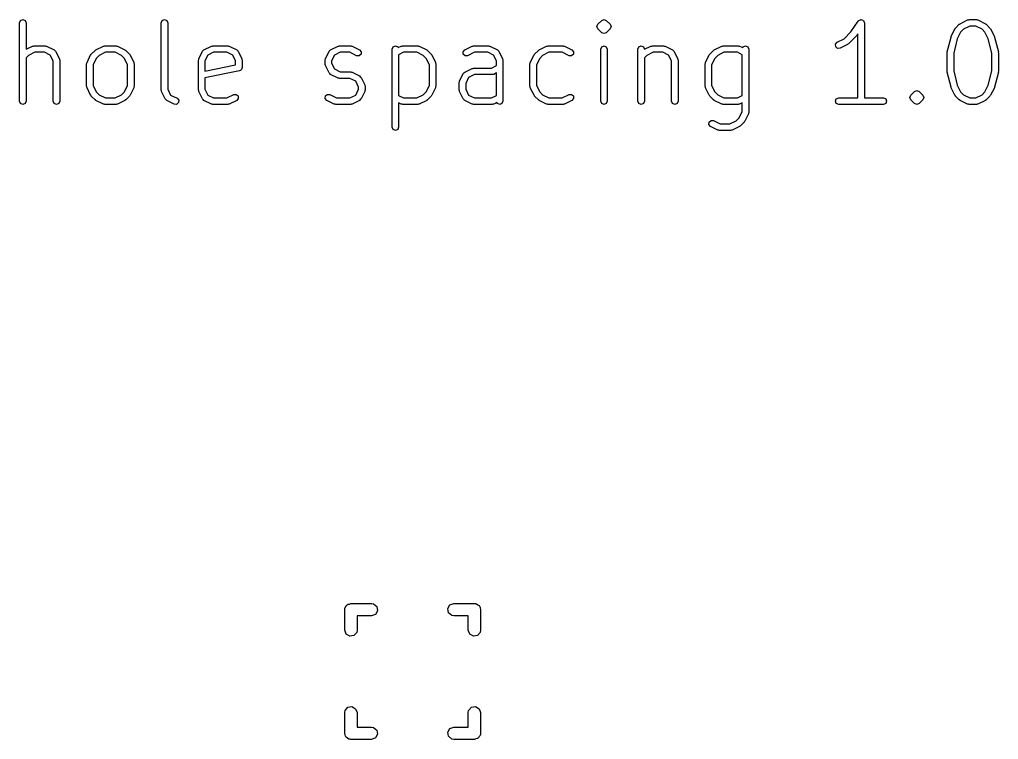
# Model space of a CAD drawing. Extents: x 114.4 to 183.2, y -118.4 to -91.7.
# Drawn here: x 114.44 to 126.52, y -117.97 to -109.09 of the extents above; entities that cross this region are included whole.
import ezdxf

# ---------------------------------------------------------------- set-up
doc = ezdxf.new("R2010")
doc.units = 0
doc.layers.add('BLACK', color=7, linetype='CONTINUOUS')

msp = doc.modelspace()

# ---------------------------------------------------------------- linework, layer by layer
at = {"layer": 'BLACK', "linetype": 'CONTINUOUS'}
for p, q in [((114.441, -109.136), (114.453, -109.107)), ((114.441, -110.101), (114.441, -109.136)), ((114.453, -109.107), (114.482, -109.095)), ((114.482, -109.095), (114.51, -109.107)), ((114.51, -109.107), (114.522, -109.136)), ((114.522, -109.136), (114.522, -109.461)), ((116.187, -109.136), (116.199, -109.107)), ((116.187, -109.963), (116.187, -109.136)), ((116.199, -109.107), (116.228, -109.095)), ((116.228, -109.095), (116.257, -109.107)), ((116.257, -109.107), (116.269, -109.136)), ((116.269, -109.136), (116.269, -109.954)), ((121.565, -109.182), (121.577, -109.153)), ((121.577, -109.153), (121.623, -109.107)), ((121.623, -109.107), (121.652, -109.095)), ((121.652, -109.095), (121.68, -109.107)), ((121.68, -109.107), (121.726, -109.153)), ((121.726, -109.153), (121.738, -109.182)), ((124.699, -109.248), (124.789, -109.113)), ((124.789, -109.113), (124.793, -109.111)), ((124.793, -109.111), (124.794, -109.107)), ((124.794, -109.107), (124.805, -109.103)), ((124.805, -109.103), (124.815, -109.096)), ((124.815, -109.096), (124.819, -109.097)), ((124.819, -109.097), (124.823, -109.095)), ((124.823, -109.095), (124.834, -109.1)), ((124.834, -109.1), (124.846, -109.102)), ((124.846, -109.102), (124.848, -109.106)), ((124.848, -109.106), (124.852, -109.107)), ((124.852, -109.107), (124.856, -109.118)), ((124.856, -109.118), (124.863, -109.128)), ((124.863, -109.128), (124.862, -109.132)), ((124.862, -109.132), (124.864, -109.136)), ((124.864, -109.136), (124.864, -110.06)), ((125.989, -109.199), (126.035, -109.153)), ((126.035, -109.153), (126.041, -109.151)), ((126.041, -109.151), (126.046, -109.146)), ((126.046, -109.146), (126.138, -109.1)), ((126.138, -109.1), (126.147, -109.099)), ((126.147, -109.099), (126.156, -109.095)), ((126.156, -109.095), (126.248, -109.095)), ((126.248, -109.095), (126.257, -109.099)), ((126.257, -109.099), (126.266, -109.1)), ((126.266, -109.1), (126.358, -109.146)), ((126.358, -109.146), (126.362, -109.151)), ((126.362, -109.151), (126.368, -109.153)), ((126.368, -109.153), (126.414, -109.199)), ((121.577, -109.211), (121.565, -109.182)), ((121.623, -109.257), (121.577, -109.211)), ((121.652, -109.268), (121.623, -109.257)), ((121.68, -109.257), (121.652, -109.268)), ((121.726, -109.211), (121.68, -109.257)), ((121.738, -109.182), (121.726, -109.211)), ((121.726, -109.211), (121.726, -109.211)), ((124.615, -109.332), (124.699, -109.248)), ((124.765, -109.296), (124.761, -109.299)), ((124.782, -109.27), (124.765, -109.296)), ((124.782, -110.06), (124.782, -109.27)), ((125.936, -109.302), (125.982, -109.21)), ((125.982, -109.21), (125.987, -109.205)), ((125.987, -109.205), (125.989, -109.199)), ((126.051, -109.252), (126.01, -109.334)), ((126.088, -109.215), (126.051, -109.252)), ((126.165, -109.177), (126.088, -109.215)), ((126.238, -109.177), (126.165, -109.177)), ((126.316, -109.215), (126.238, -109.177)), ((126.352, -109.252), (126.316, -109.215)), ((126.393, -109.334), (126.352, -109.252)), ((126.414, -109.199), (126.417, -109.205)), ((126.417, -109.205), (126.422, -109.21)), ((126.422, -109.21), (126.468, -109.302)), ((114.611, -109.421), (114.619, -109.417)), ((114.619, -109.417), (114.757, -109.417)), ((114.757, -109.417), (114.766, -109.421)), ((115.484, -109.421), (115.493, -109.417)), ((115.493, -109.417), (115.631, -109.417)), ((115.631, -109.417), (115.639, -109.421)), ((116.817, -109.421), (116.826, -109.417)), ((116.826, -109.417), (117.009, -109.417)), ((117.009, -109.417), (117.018, -109.421)), ((118.38, -109.421), (118.388, -109.417)), ((118.388, -109.417), (118.526, -109.417)), ((118.526, -109.417), (118.535, -109.421)), ((119.049, -109.429), (119.078, -109.417)), ((119.078, -109.417), (119.106, -109.429)), ((119.161, -109.421), (119.17, -109.417)), ((119.17, -109.417), (119.354, -109.417)), ((119.354, -109.417), (119.362, -109.421)), ((120.034, -109.421), (120.043, -109.417)), ((120.043, -109.417), (120.227, -109.417)), ((120.227, -109.417), (120.236, -109.421)), ((120.953, -109.421), (120.962, -109.417)), ((120.962, -109.417), (121.146, -109.417)), ((121.146, -109.417), (121.155, -109.421)), ((121.623, -109.429), (121.652, -109.417)), ((121.652, -109.417), (121.68, -109.429)), ((122.082, -109.429), (122.111, -109.417)), ((122.111, -109.417), (122.14, -109.429)), ((122.24, -109.421), (122.249, -109.417)), ((122.249, -109.417), (122.387, -109.417)), ((122.387, -109.417), (122.396, -109.421)), ((123.114, -109.421), (123.122, -109.417)), ((123.122, -109.417), (123.306, -109.417)), ((123.306, -109.417), (123.315, -109.421)), ((123.369, -109.429), (123.398, -109.417)), ((123.398, -109.417), (123.427, -109.429)), ((124.509, -109.399), (124.529, -109.375)), ((124.511, -109.43), (124.509, -109.399)), ((124.529, -109.375), (124.615, -109.332)), ((124.657, -109.402), (124.565, -109.448)), ((124.662, -109.397), (124.657, -109.402)), ((124.668, -109.394), (124.662, -109.397)), ((124.76, -109.303), (124.668, -109.394)), ((124.761, -109.299), (124.76, -109.303)), ((125.887, -109.494), (125.933, -109.31)), ((125.933, -109.31), (125.935, -109.306)), ((125.935, -109.306), (125.936, -109.302)), ((126.01, -109.334), (125.967, -109.509)), ((126.437, -109.509), (126.393, -109.334)), ((126.468, -109.302), (126.468, -109.306)), ((126.468, -109.306), (126.471, -109.31)), ((126.471, -109.31), (126.517, -109.494)), ((114.522, -109.461), (114.601, -109.421)), ((114.552, -109.537), (114.522, -109.566)), ((114.629, -109.498), (114.552, -109.537)), ((114.601, -109.421), (114.611, -109.421)), ((114.748, -109.498), (114.629, -109.498)), ((114.819, -109.534), (114.748, -109.498)), ((114.766, -109.421), (114.775, -109.421)), ((114.775, -109.421), (114.867, -109.467)), ((114.855, -109.605), (114.819, -109.534)), ((114.867, -109.467), (114.876, -109.477)), ((114.876, -109.477), (114.886, -109.485)), ((114.886, -109.485), (114.932, -109.577)), ((115.273, -109.623), (115.318, -109.531)), ((115.318, -109.531), (115.324, -109.527)), ((115.324, -109.527), (115.326, -109.521)), ((115.326, -109.521), (115.372, -109.475)), ((115.372, -109.475), (115.378, -109.472)), ((115.378, -109.472), (115.383, -109.467)), ((115.383, -109.467), (115.475, -109.421)), ((115.425, -109.537), (115.388, -109.574)), ((115.502, -109.498), (115.425, -109.537)), ((115.475, -109.421), (115.484, -109.421)), ((115.621, -109.498), (115.502, -109.498)), ((115.698, -109.537), (115.621, -109.498)), ((115.639, -109.421), (115.649, -109.421)), ((115.649, -109.421), (115.741, -109.467)), ((115.735, -109.574), (115.698, -109.537)), ((115.741, -109.467), (115.745, -109.472)), ((115.745, -109.472), (115.751, -109.475)), ((115.751, -109.475), (115.797, -109.521)), ((115.797, -109.521), (115.8, -109.527)), ((115.8, -109.527), (115.805, -109.531)), ((115.805, -109.531), (115.851, -109.623)), ((116.651, -109.577), (116.697, -109.485)), ((116.697, -109.485), (116.707, -109.477)), ((116.707, -109.477), (116.716, -109.467)), ((116.716, -109.467), (116.807, -109.421)), ((116.764, -109.534), (116.728, -109.605)), ((116.835, -109.498), (116.764, -109.534)), ((116.807, -109.421), (116.817, -109.421)), ((117, -109.498), (116.835, -109.498)), ((117.071, -109.534), (117, -109.498)), ((117.018, -109.421), (117.028, -109.421)), ((117.028, -109.421), (117.12, -109.467)), ((117.107, -109.605), (117.071, -109.534)), ((117.12, -109.467), (117.128, -109.477)), ((117.128, -109.477), (117.138, -109.485)), ((117.138, -109.485), (117.184, -109.577)), ((118.214, -109.577), (118.26, -109.485)), ((118.26, -109.485), (118.27, -109.477)), ((118.27, -109.477), (118.278, -109.467)), ((118.278, -109.467), (118.37, -109.421)), ((118.327, -109.534), (118.291, -109.605)), ((118.398, -109.498), (118.327, -109.534)), ((118.37, -109.421), (118.38, -109.421)), ((118.517, -109.498), (118.398, -109.498)), ((118.6, -109.54), (118.517, -109.498)), ((118.535, -109.421), (118.544, -109.421)), ((118.544, -109.421), (118.636, -109.467)), ((118.654, -109.522), (118.631, -109.542)), ((118.636, -109.467), (118.657, -109.491)), ((118.657, -109.491), (118.654, -109.522)), ((119.037, -109.458), (119.049, -109.429)), ((119.037, -110.423), (119.037, -109.458)), ((119.106, -109.429), (119.112, -109.441)), ((119.112, -109.441), (119.151, -109.421)), ((119.179, -109.498), (119.118, -109.529)), ((119.118, -109.529), (119.118, -110.03)), ((119.151, -109.421), (119.161, -109.421)), ((119.344, -109.498), (119.179, -109.498)), ((119.421, -109.537), (119.344, -109.498)), ((119.362, -109.421), (119.372, -109.421)), ((119.372, -109.421), (119.464, -109.467)), ((119.458, -109.574), (119.421, -109.537)), ((119.464, -109.467), (119.468, -109.472)), ((119.468, -109.472), (119.474, -109.475)), ((119.474, -109.475), (119.52, -109.521)), ((119.52, -109.521), (119.523, -109.527)), ((119.523, -109.527), (119.528, -109.531)), ((119.528, -109.531), (119.574, -109.623)), ((119.912, -109.491), (119.933, -109.467)), ((119.915, -109.522), (119.912, -109.491)), ((119.938, -109.542), (119.915, -109.522)), ((119.933, -109.467), (120.025, -109.421)), ((120.053, -109.498), (119.969, -109.54)), ((120.025, -109.421), (120.034, -109.421)), ((120.217, -109.498), (120.053, -109.498)), ((120.288, -109.534), (120.217, -109.498)), ((120.236, -109.421), (120.245, -109.421)), ((120.245, -109.421), (120.337, -109.467)), ((120.324, -109.605), (120.288, -109.534)), ((120.337, -109.467), (120.345, -109.477)), ((120.345, -109.477), (120.355, -109.485)), ((120.355, -109.485), (120.401, -109.577)), ((120.742, -109.623), (120.788, -109.531)), ((120.788, -109.531), (120.793, -109.527)), ((120.793, -109.527), (120.796, -109.521)), ((120.796, -109.521), (120.842, -109.475)), ((120.842, -109.475), (120.848, -109.472)), ((120.848, -109.472), (120.852, -109.467)), ((120.852, -109.467), (120.944, -109.421)), ((120.894, -109.537), (120.858, -109.574)), ((120.972, -109.498), (120.894, -109.537)), ((120.944, -109.421), (120.953, -109.421)), ((121.136, -109.498), (120.972, -109.498)), ((121.22, -109.54), (121.136, -109.498)), ((121.155, -109.421), (121.164, -109.421)), ((121.164, -109.421), (121.256, -109.467)), ((121.274, -109.522), (121.251, -109.542)), ((121.256, -109.467), (121.277, -109.491)), ((121.277, -109.491), (121.274, -109.522)), ((121.611, -109.458), (121.623, -109.429)), ((121.611, -110.101), (121.611, -109.458)), ((121.68, -109.429), (121.692, -109.458)), ((121.692, -109.458), (121.692, -110.101)), ((122.071, -109.458), (122.082, -109.429)), ((122.071, -110.101), (122.071, -109.458)), ((122.14, -109.429), (122.152, -109.458)), ((122.152, -109.461), (122.231, -109.421)), ((122.152, -109.458), (122.152, -109.461)), ((122.181, -109.537), (122.152, -109.566)), ((122.259, -109.498), (122.181, -109.537)), ((122.231, -109.421), (122.24, -109.421)), ((122.377, -109.498), (122.259, -109.498)), ((122.449, -109.534), (122.377, -109.498)), ((122.396, -109.421), (122.405, -109.421)), ((122.405, -109.421), (122.497, -109.467)), ((122.484, -109.605), (122.449, -109.534)), ((122.497, -109.467), (122.506, -109.477)), ((122.506, -109.477), (122.515, -109.485)), ((122.515, -109.485), (122.561, -109.577)), ((122.902, -109.623), (122.948, -109.531)), ((122.948, -109.531), (122.953, -109.527)), ((122.953, -109.527), (122.956, -109.521)), ((122.956, -109.521), (123.002, -109.475)), ((123.002, -109.475), (123.008, -109.472)), ((123.008, -109.472), (123.012, -109.467)), ((123.012, -109.467), (123.104, -109.421)), ((123.055, -109.537), (123.018, -109.574)), ((123.132, -109.498), (123.055, -109.537)), ((123.104, -109.421), (123.114, -109.421)), ((123.297, -109.498), (123.132, -109.498)), ((123.358, -109.529), (123.297, -109.498)), ((123.315, -109.421), (123.324, -109.421)), ((123.324, -109.421), (123.364, -109.441)), ((123.358, -110.03), (123.358, -109.529)), ((123.364, -109.441), (123.369, -109.429)), ((123.427, -109.429), (123.439, -109.458)), ((123.439, -109.458), (123.439, -110.239)), ((124.534, -109.45), (124.511, -109.43)), ((124.565, -109.448), (124.534, -109.45)), ((125.885, -109.504), (125.887, -109.499)), ((125.885, -109.733), (125.885, -109.504)), ((125.887, -109.499), (125.887, -109.494)), ((125.967, -109.509), (125.967, -109.728)), ((126.437, -109.728), (126.437, -109.509)), ((126.517, -109.494), (126.516, -109.499)), ((126.516, -109.499), (126.518, -109.504)), ((126.518, -109.504), (126.518, -109.733)), ((114.522, -109.566), (114.522, -110.101)), ((114.855, -110.101), (114.855, -109.605)), ((114.932, -109.577), (114.932, -109.587)), ((114.932, -109.587), (114.936, -109.596)), ((114.936, -109.596), (114.936, -110.101)), ((115.268, -109.642), (115.272, -109.633)), ((115.268, -109.917), (115.268, -109.642)), ((115.272, -109.633), (115.273, -109.623)), ((115.388, -109.574), (115.35, -109.651)), ((115.35, -109.651), (115.35, -109.908)), ((115.774, -109.651), (115.735, -109.574)), ((115.774, -109.908), (115.774, -109.651)), ((115.851, -109.623), (115.851, -109.633)), ((115.851, -109.633), (115.855, -109.642)), ((115.855, -109.642), (115.855, -109.917)), ((116.647, -109.596), (116.651, -109.587)), ((116.647, -109.963), (116.647, -109.596)), ((116.651, -109.587), (116.651, -109.577)), ((116.728, -109.605), (116.728, -109.73)), ((116.728, -109.73), (117.107, -109.654)), ((117.107, -109.654), (117.107, -109.605)), ((117.184, -109.577), (117.184, -109.587)), ((117.184, -109.587), (117.188, -109.596)), ((117.188, -109.596), (117.188, -109.687)), ((118.21, -109.596), (118.213, -109.587)), ((118.21, -109.642), (118.21, -109.596)), ((118.213, -109.65), (118.21, -109.642)), ((118.213, -109.587), (118.214, -109.577)), ((118.214, -109.66), (118.213, -109.65)), ((118.291, -109.605), (118.291, -109.632)), ((118.291, -109.632), (118.327, -109.703)), ((118.631, -109.542), (118.6, -109.54)), ((119.497, -109.651), (119.458, -109.574)), ((119.497, -109.908), (119.497, -109.651)), ((119.574, -109.623), (119.574, -109.633)), ((119.574, -109.633), (119.578, -109.642)), ((119.578, -109.642), (119.578, -109.917)), ((119.969, -109.54), (119.938, -109.542)), ((120.324, -109.662), (120.324, -109.605)), ((120.401, -109.577), (120.402, -109.587)), ((120.402, -109.587), (120.405, -109.596)), ((120.405, -109.596), (120.405, -110.101)), ((120.738, -109.642), (120.741, -109.633)), ((120.738, -109.917), (120.738, -109.642)), ((120.741, -109.633), (120.742, -109.623)), ((120.858, -109.574), (120.819, -109.651)), ((120.819, -109.651), (120.819, -109.908)), ((121.251, -109.542), (121.22, -109.54)), ((122.152, -109.566), (122.152, -110.101)), ((122.484, -110.101), (122.484, -109.605)), ((122.561, -109.577), (122.562, -109.587)), ((122.562, -109.587), (122.566, -109.596)), ((122.566, -109.596), (122.566, -110.101)), ((122.898, -109.642), (122.902, -109.633)), ((122.898, -109.917), (122.898, -109.642)), ((122.902, -109.633), (122.902, -109.623)), ((123.018, -109.574), (122.979, -109.651)), ((122.979, -109.651), (122.979, -109.908)), ((117.155, -109.727), (116.728, -109.813)), ((117.165, -109.721), (117.155, -109.727)), ((117.176, -109.716), (117.165, -109.721)), ((117.178, -109.712), (117.176, -109.716)), ((117.181, -109.71), (117.178, -109.712)), ((117.183, -109.698), (117.181, -109.71)), ((117.188, -109.687), (117.183, -109.698)), ((118.26, -109.752), (118.214, -109.66)), ((118.27, -109.76), (118.26, -109.752)), ((118.278, -109.77), (118.27, -109.76)), ((118.37, -109.816), (118.278, -109.77)), ((118.327, -109.703), (118.398, -109.739)), ((118.398, -109.739), (118.526, -109.739)), ((118.526, -109.739), (118.535, -109.742)), ((118.535, -109.742), (118.544, -109.743)), ((118.544, -109.743), (118.636, -109.789)), ((119.869, -109.853), (119.915, -109.761)), ((119.915, -109.761), (119.924, -109.753)), ((119.924, -109.753), (119.933, -109.743)), ((119.933, -109.743), (120.025, -109.697)), ((120.053, -109.774), (119.981, -109.81)), ((120.025, -109.697), (120.034, -109.696)), ((120.034, -109.696), (120.043, -109.693)), ((120.043, -109.693), (120.263, -109.693)), ((120.273, -109.774), (120.053, -109.774)), ((120.263, -109.693), (120.324, -109.662)), ((120.281, -109.77), (120.273, -109.774)), ((120.291, -109.77), (120.281, -109.77)), ((120.324, -109.753), (120.291, -109.77)), ((120.324, -110.03), (120.324, -109.753)), ((125.887, -109.738), (125.885, -109.733)), ((125.887, -109.743), (125.887, -109.738)), ((125.933, -109.927), (125.887, -109.743)), ((125.967, -109.728), (126.01, -109.903)), ((126.393, -109.903), (126.437, -109.728)), ((126.517, -109.743), (126.471, -109.927)), ((126.518, -109.733), (126.516, -109.738)), ((126.516, -109.738), (126.517, -109.743)), ((116.728, -109.813), (116.728, -109.954)), ((118.38, -109.816), (118.37, -109.816)), ((118.388, -109.82), (118.38, -109.816)), ((118.517, -109.82), (118.388, -109.82)), ((118.588, -109.856), (118.517, -109.82)), ((118.623, -109.927), (118.588, -109.856)), ((118.636, -109.789), (118.645, -109.799)), ((118.645, -109.799), (118.654, -109.807)), ((118.654, -109.807), (118.7, -109.899)), ((118.7, -109.899), (118.701, -109.909)), ((119.864, -109.871), (119.868, -109.863)), ((119.864, -109.963), (119.864, -109.871)), ((119.868, -109.863), (119.869, -109.853)), ((119.981, -109.81), (119.946, -109.881)), ((119.946, -109.881), (119.946, -109.954)), ((115.272, -109.926), (115.268, -109.917)), ((115.273, -109.935), (115.272, -109.926)), ((115.318, -110.027), (115.273, -109.935)), ((115.35, -109.908), (115.388, -109.985)), ((115.388, -109.985), (115.425, -110.022)), ((115.698, -110.022), (115.735, -109.985)), ((115.735, -109.985), (115.774, -109.908)), ((115.851, -109.935), (115.805, -110.027)), ((115.855, -109.917), (115.851, -109.926)), ((115.851, -109.926), (115.851, -109.935)), ((116.191, -109.972), (116.187, -109.963)), ((116.192, -109.981), (116.191, -109.972)), ((116.238, -110.073), (116.192, -109.981)), ((116.269, -109.954), (116.304, -110.025)), ((116.651, -109.972), (116.647, -109.963)), ((116.651, -109.981), (116.651, -109.972)), ((116.697, -110.073), (116.651, -109.981)), ((116.728, -109.954), (116.764, -110.025)), ((117, -110.06), (117.083, -110.019)), ((117.083, -110.019), (117.114, -110.017)), ((117.114, -110.017), (117.138, -110.037)), ((118.214, -110.037), (118.238, -110.017)), ((118.238, -110.017), (118.269, -110.019)), ((118.269, -110.019), (118.352, -110.06)), ((118.588, -110.025), (118.623, -109.954)), ((118.623, -109.954), (118.623, -109.927)), ((118.7, -109.981), (118.654, -110.073)), ((118.701, -109.972), (118.7, -109.981)), ((118.701, -109.909), (118.705, -109.917)), ((118.705, -109.963), (118.701, -109.972)), ((118.705, -109.917), (118.705, -109.963)), ((119.421, -110.022), (119.458, -109.985)), ((119.458, -109.985), (119.497, -109.908)), ((119.574, -109.935), (119.528, -110.027)), ((119.578, -109.917), (119.574, -109.926)), ((119.574, -109.926), (119.574, -109.935)), ((119.868, -109.972), (119.864, -109.963)), ((119.869, -109.981), (119.868, -109.972)), ((119.915, -110.073), (119.869, -109.981)), ((119.946, -109.954), (119.981, -110.025)), ((120.741, -109.926), (120.738, -109.917)), ((120.742, -109.935), (120.741, -109.926)), ((120.788, -110.027), (120.742, -109.935)), ((120.819, -109.908), (120.858, -109.985)), ((120.858, -109.985), (120.894, -110.022)), ((121.136, -110.06), (121.22, -110.019)), ((121.22, -110.019), (121.251, -110.017)), ((121.251, -110.017), (121.274, -110.037)), ((122.902, -109.926), (122.898, -109.917)), ((122.902, -109.935), (122.902, -109.926)), ((122.948, -110.027), (122.902, -109.935)), ((122.979, -109.908), (123.018, -109.985)), ((123.018, -109.985), (123.055, -110.022)), ((125.438, -110.026), (125.484, -109.98)), ((125.484, -109.98), (125.512, -109.969)), ((125.512, -109.969), (125.541, -109.98)), ((125.541, -109.98), (125.587, -110.026)), ((125.935, -109.931), (125.933, -109.927)), ((125.936, -109.935), (125.935, -109.931)), ((125.982, -110.027), (125.936, -109.935)), ((126.01, -109.903), (126.051, -109.985)), ((126.051, -109.985), (126.088, -110.022)), ((126.316, -110.022), (126.352, -109.985)), ((126.352, -109.985), (126.393, -109.903)), ((126.468, -109.935), (126.422, -110.027)), ((126.471, -109.927), (126.468, -109.931)), ((126.468, -109.931), (126.468, -109.935)), ((114.453, -110.13), (114.441, -110.101)), ((114.482, -110.142), (114.453, -110.13)), ((114.51, -110.13), (114.482, -110.142)), ((114.522, -110.101), (114.51, -110.13)), ((114.866, -110.13), (114.855, -110.101)), ((114.895, -110.142), (114.866, -110.13)), ((114.924, -110.13), (114.895, -110.142)), ((114.936, -110.101), (114.924, -110.13)), ((115.324, -110.032), (115.318, -110.027)), ((115.326, -110.038), (115.324, -110.032)), ((115.372, -110.084), (115.326, -110.038)), ((115.378, -110.086), (115.372, -110.084)), ((115.383, -110.092), (115.378, -110.086)), ((115.475, -110.137), (115.383, -110.092)), ((115.425, -110.022), (115.502, -110.06)), ((115.484, -110.138), (115.475, -110.137)), ((115.493, -110.142), (115.484, -110.138)), ((115.631, -110.142), (115.493, -110.142)), ((115.502, -110.06), (115.621, -110.06)), ((115.621, -110.06), (115.698, -110.022)), ((115.639, -110.138), (115.631, -110.142)), ((115.649, -110.137), (115.639, -110.138)), ((115.741, -110.092), (115.649, -110.137)), ((115.745, -110.086), (115.741, -110.092)), ((115.751, -110.084), (115.745, -110.086)), ((115.797, -110.038), (115.751, -110.084)), ((115.8, -110.032), (115.797, -110.038)), ((115.805, -110.027), (115.8, -110.032)), ((116.247, -110.082), (116.238, -110.073)), ((116.256, -110.092), (116.247, -110.082)), ((116.348, -110.137), (116.256, -110.092)), ((116.304, -110.025), (116.384, -110.065)), ((116.379, -110.14), (116.348, -110.137)), ((116.402, -110.119), (116.379, -110.14)), ((116.384, -110.065), (116.405, -110.088)), ((116.405, -110.088), (116.402, -110.119)), ((116.707, -110.082), (116.697, -110.073)), ((116.716, -110.092), (116.707, -110.082)), ((116.807, -110.137), (116.716, -110.092)), ((116.764, -110.025), (116.835, -110.06)), ((116.817, -110.138), (116.807, -110.137)), ((116.826, -110.142), (116.817, -110.138)), ((117.009, -110.142), (116.826, -110.142)), ((116.835, -110.06), (117, -110.06)), ((117.018, -110.138), (117.009, -110.142)), ((117.028, -110.137), (117.018, -110.138)), ((117.12, -110.092), (117.028, -110.137)), ((117.14, -110.068), (117.12, -110.092)), ((117.138, -110.037), (117.14, -110.068)), ((118.212, -110.068), (118.214, -110.037)), ((118.232, -110.092), (118.212, -110.068)), ((118.324, -110.137), (118.232, -110.092)), ((118.334, -110.138), (118.324, -110.137)), ((118.342, -110.142), (118.334, -110.138)), ((118.526, -110.142), (118.342, -110.142)), ((118.352, -110.06), (118.517, -110.06)), ((118.517, -110.06), (118.588, -110.025)), ((118.535, -110.138), (118.526, -110.142)), ((118.544, -110.137), (118.535, -110.138)), ((118.636, -110.092), (118.544, -110.137)), ((118.645, -110.082), (118.636, -110.092)), ((118.654, -110.073), (118.645, -110.082)), ((119.118, -110.03), (119.179, -110.06)), ((119.151, -110.137), (119.118, -110.121)), ((119.118, -110.121), (119.118, -110.423)), ((119.161, -110.138), (119.151, -110.137)), ((119.17, -110.142), (119.161, -110.138)), ((119.354, -110.142), (119.17, -110.142)), ((119.179, -110.06), (119.344, -110.06)), ((119.344, -110.06), (119.421, -110.022)), ((119.362, -110.138), (119.354, -110.142)), ((119.372, -110.137), (119.362, -110.138)), ((119.464, -110.092), (119.372, -110.137)), ((119.468, -110.086), (119.464, -110.092)), ((119.474, -110.084), (119.468, -110.086)), ((119.52, -110.038), (119.474, -110.084)), ((119.523, -110.032), (119.52, -110.038)), ((119.528, -110.027), (119.523, -110.032)), ((119.924, -110.082), (119.915, -110.073)), ((119.933, -110.092), (119.924, -110.082)), ((120.025, -110.137), (119.933, -110.092)), ((119.981, -110.025), (120.053, -110.06)), ((120.034, -110.138), (120.025, -110.137)), ((120.043, -110.142), (120.034, -110.138)), ((120.273, -110.142), (120.043, -110.142)), ((120.053, -110.06), (120.263, -110.06)), ((120.263, -110.06), (120.324, -110.03)), ((120.281, -110.138), (120.273, -110.142)), ((120.291, -110.137), (120.281, -110.138)), ((120.331, -110.118), (120.291, -110.137)), ((120.336, -110.13), (120.331, -110.118)), ((120.365, -110.142), (120.336, -110.13)), ((120.393, -110.13), (120.365, -110.142)), ((120.405, -110.101), (120.393, -110.13)), ((120.793, -110.032), (120.788, -110.027)), ((120.796, -110.038), (120.793, -110.032)), ((120.842, -110.084), (120.796, -110.038)), ((120.848, -110.086), (120.842, -110.084)), ((120.852, -110.092), (120.848, -110.086)), ((120.944, -110.137), (120.852, -110.092)), ((120.894, -110.022), (120.972, -110.06)), ((120.953, -110.138), (120.944, -110.137)), ((120.962, -110.142), (120.953, -110.138)), ((121.146, -110.142), (120.962, -110.142)), ((120.972, -110.06), (121.136, -110.06)), ((121.155, -110.138), (121.146, -110.142)), ((121.164, -110.137), (121.155, -110.138)), ((121.256, -110.092), (121.164, -110.137)), ((121.277, -110.068), (121.256, -110.092)), ((121.274, -110.037), (121.277, -110.068)), ((121.623, -110.13), (121.611, -110.101)), ((121.652, -110.142), (121.623, -110.13)), ((121.68, -110.13), (121.652, -110.142)), ((121.692, -110.101), (121.68, -110.13)), ((122.082, -110.13), (122.071, -110.101)), ((122.111, -110.142), (122.082, -110.13)), ((122.14, -110.13), (122.111, -110.142)), ((122.152, -110.101), (122.14, -110.13)), ((122.496, -110.13), (122.484, -110.101)), ((122.525, -110.142), (122.496, -110.13)), ((122.554, -110.13), (122.525, -110.142)), ((122.566, -110.101), (122.554, -110.13)), ((122.953, -110.032), (122.948, -110.027)), ((122.956, -110.038), (122.953, -110.032)), ((123.002, -110.084), (122.956, -110.038)), ((123.008, -110.086), (123.002, -110.084)), ((123.012, -110.092), (123.008, -110.086)), ((123.104, -110.137), (123.012, -110.092)), ((123.055, -110.022), (123.132, -110.06)), ((123.114, -110.138), (123.104, -110.137)), ((123.122, -110.142), (123.114, -110.138)), ((123.306, -110.142), (123.122, -110.142)), ((123.132, -110.06), (123.297, -110.06)), ((123.297, -110.06), (123.358, -110.03)), ((123.315, -110.138), (123.306, -110.142)), ((123.324, -110.137), (123.315, -110.138)), ((123.358, -110.121), (123.324, -110.137)), ((123.358, -110.229), (123.358, -110.121)), ((124.507, -110.101), (124.518, -110.072)), ((124.518, -110.13), (124.507, -110.101)), ((124.518, -110.072), (124.547, -110.06)), ((124.547, -110.142), (124.518, -110.13)), ((124.547, -110.06), (124.782, -110.06)), ((125.099, -110.142), (124.547, -110.142)), ((124.864, -110.06), (125.099, -110.06)), ((125.099, -110.06), (125.127, -110.072)), ((125.127, -110.13), (125.099, -110.142)), ((125.127, -110.072), (125.139, -110.101)), ((125.139, -110.101), (125.127, -110.13)), ((125.426, -110.055), (125.438, -110.026)), ((125.438, -110.084), (125.426, -110.055)), ((125.484, -110.13), (125.438, -110.084)), ((125.512, -110.142), (125.484, -110.13)), ((125.541, -110.13), (125.512, -110.142)), ((125.587, -110.084), (125.541, -110.13)), ((125.587, -110.026), (125.599, -110.055)), ((125.599, -110.055), (125.587, -110.084)), ((125.987, -110.032), (125.982, -110.027)), ((125.989, -110.038), (125.987, -110.032)), ((126.035, -110.084), (125.989, -110.038)), ((126.041, -110.086), (126.035, -110.084)), ((126.046, -110.092), (126.041, -110.086)), ((126.138, -110.137), (126.046, -110.092)), ((126.088, -110.022), (126.165, -110.06)), ((126.147, -110.138), (126.138, -110.137)), ((126.156, -110.142), (126.147, -110.138)), ((126.248, -110.142), (126.156, -110.142)), ((126.165, -110.06), (126.238, -110.06)), ((126.238, -110.06), (126.316, -110.022)), ((126.257, -110.138), (126.248, -110.142)), ((126.266, -110.137), (126.257, -110.138)), ((126.358, -110.092), (126.266, -110.137)), ((126.362, -110.086), (126.358, -110.092)), ((126.368, -110.084), (126.362, -110.086)), ((126.414, -110.038), (126.368, -110.084)), ((126.417, -110.032), (126.414, -110.038)), ((126.422, -110.027), (126.417, -110.032)), ((123.319, -110.307), (123.358, -110.229)), ((123.435, -110.257), (123.389, -110.349)), ((123.439, -110.239), (123.435, -110.248)), ((123.435, -110.248), (123.435, -110.257)), ((122.946, -110.39), (122.948, -110.359)), ((122.948, -110.359), (122.972, -110.338)), ((122.972, -110.338), (123.003, -110.341)), ((123.003, -110.341), (123.086, -110.382)), ((123.086, -110.382), (123.205, -110.382)), ((123.205, -110.382), (123.282, -110.344)), ((123.282, -110.344), (123.319, -110.307)), ((123.381, -110.36), (123.335, -110.406)), ((123.383, -110.354), (123.381, -110.36)), ((123.389, -110.349), (123.383, -110.354)), ((119.049, -110.452), (119.037, -110.423)), ((119.078, -110.464), (119.049, -110.452)), ((119.106, -110.452), (119.078, -110.464)), ((119.118, -110.423), (119.106, -110.452)), ((122.966, -110.413), (122.946, -110.39)), ((123.058, -110.459), (122.966, -110.413)), ((123.068, -110.46), (123.058, -110.459)), ((123.076, -110.464), (123.068, -110.46)), ((123.214, -110.464), (123.076, -110.464)), ((123.223, -110.46), (123.214, -110.464)), ((123.232, -110.459), (123.223, -110.46)), ((123.324, -110.413), (123.232, -110.459)), ((123.329, -110.408), (123.324, -110.413)), ((123.335, -110.406), (123.329, -110.408)), ((118.491, -116.304), (118.51, -116.301)), ((118.51, -116.301), (118.529, -116.294)), ((118.529, -116.294), (118.783, -116.294)), ((118.783, -116.294), (118.809, -116.298)), ((118.809, -116.298), (118.849, -116.332)), ((119.75, -116.312), (119.799, -116.294)), ((119.799, -116.294), (120.053, -116.294)), ((120.053, -116.294), (120.063, -116.296)), ((120.063, -116.296), (120.066, -116.295)), ((120.066, -116.295), (120.069, -116.297)), ((120.069, -116.297), (120.079, -116.298)), ((120.079, -116.298), (120.094, -116.311)), ((118.453, -116.37), (118.455, -116.36)), ((118.453, -116.624), (118.453, -116.37)), ((118.454, -116.357), (118.456, -116.354)), ((118.455, -116.36), (118.454, -116.357)), ((118.456, -116.354), (118.457, -116.344)), ((118.457, -116.344), (118.47, -116.329)), ((118.47, -116.329), (118.48, -116.312)), ((118.48, -116.312), (118.487, -116.309)), ((118.487, -116.309), (118.491, -116.304)), ((118.858, -116.383), (118.832, -116.428)), ((118.849, -116.332), (118.858, -116.383)), ((119.724, -116.357), (119.75, -116.312)), ((119.733, -116.408), (119.724, -116.357)), ((119.773, -116.442), (119.733, -116.408)), ((120.094, -116.311), (120.111, -116.321)), ((120.111, -116.321), (120.114, -116.328)), ((120.114, -116.328), (120.119, -116.332)), ((120.119, -116.332), (120.123, -116.351)), ((120.123, -116.351), (120.129, -116.37)), ((120.129, -116.37), (120.129, -116.624)), ((118.783, -116.446), (118.605, -116.446)), ((118.605, -116.446), (118.605, -116.624)), ((118.832, -116.428), (118.783, -116.446)), ((119.799, -116.446), (119.773, -116.442)), ((119.977, -116.446), (119.799, -116.446)), ((119.977, -116.624), (119.977, -116.446)), ((118.471, -116.673), (118.453, -116.624)), ((118.601, -116.65), (118.567, -116.69)), ((118.605, -116.624), (118.601, -116.65)), ((119.995, -116.673), (119.977, -116.624)), ((120.125, -116.65), (120.091, -116.69)), ((120.129, -116.624), (120.125, -116.65)), ((118.516, -116.699), (118.471, -116.673)), ((118.567, -116.69), (118.516, -116.699)), ((120.04, -116.699), (119.995, -116.673)), ((120.091, -116.69), (120.04, -116.699)), ((118.453, -117.64), (118.457, -117.614)), ((118.457, -117.614), (118.491, -117.574)), ((118.491, -117.574), (118.542, -117.565)), ((118.542, -117.565), (118.587, -117.591)), ((118.587, -117.591), (118.605, -117.64)), ((119.977, -117.64), (119.981, -117.614)), ((119.981, -117.614), (120.015, -117.574)), ((120.015, -117.574), (120.066, -117.565)), ((120.066, -117.565), (120.111, -117.591)), ((120.111, -117.591), (120.129, -117.64)), ((118.453, -117.894), (118.453, -117.64)), ((118.605, -117.64), (118.605, -117.818)), ((119.977, -117.818), (119.977, -117.64)), ((120.129, -117.64), (120.129, -117.894)), ((118.605, -117.818), (118.783, -117.818)), ((118.783, -117.818), (118.809, -117.822)), ((118.809, -117.822), (118.849, -117.856)), ((118.849, -117.856), (118.858, -117.907)), ((119.724, -117.881), (119.75, -117.836)), ((119.75, -117.836), (119.799, -117.818)), ((119.799, -117.818), (119.977, -117.818)), ((118.46, -117.913), (118.453, -117.894)), ((118.463, -117.932), (118.46, -117.913)), ((118.468, -117.937), (118.463, -117.932)), ((118.471, -117.943), (118.468, -117.937)), ((118.488, -117.953), (118.471, -117.943)), ((118.503, -117.966), (118.488, -117.953)), ((118.513, -117.967), (118.503, -117.966)), ((118.516, -117.969), (118.513, -117.967)), ((118.519, -117.969), (118.516, -117.969)), ((118.529, -117.97), (118.519, -117.969)), ((118.783, -117.97), (118.529, -117.97)), ((118.832, -117.952), (118.783, -117.97)), ((118.858, -117.907), (118.832, -117.952)), ((119.733, -117.932), (119.724, -117.881)), ((119.773, -117.966), (119.733, -117.932)), ((119.799, -117.97), (119.773, -117.966)), ((120.053, -117.97), (119.799, -117.97)), ((120.072, -117.964), (120.053, -117.97)), ((120.091, -117.96), (120.072, -117.964)), ((120.096, -117.955), (120.091, -117.96)), ((120.102, -117.952), (120.096, -117.955)), ((120.112, -117.935), (120.102, -117.952)), ((120.125, -117.92), (120.112, -117.935)), ((120.126, -117.91), (120.125, -117.92)), ((120.128, -117.907), (120.126, -117.91)), ((120.129, -117.894), (120.128, -117.904)), ((120.128, -117.904), (120.128, -117.907))]:
    msp.add_line(p, q, dxfattribs=at)

doc.saveas('drawing.dxf')
